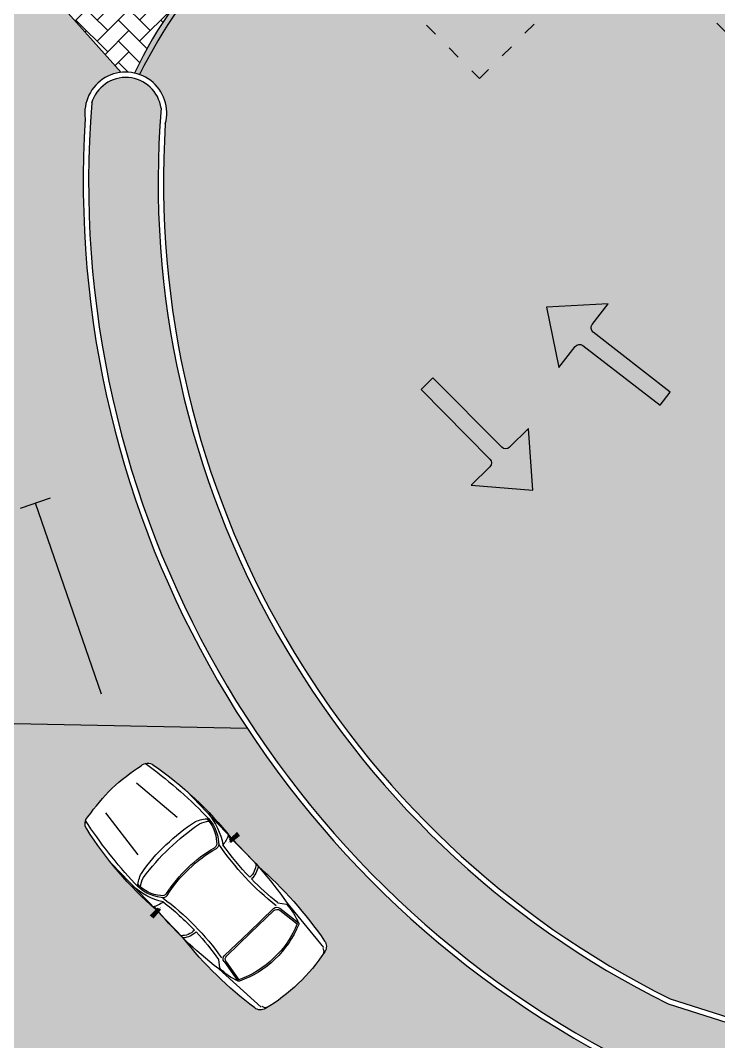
# Model space of a CAD drawing. Header units: inches. Extents: x -162 to 906, y 35 to 488.
# Drawn here: x 434.94 to 447.98, y 74.38 to 93.44 of the extents above; entities that cross this region are included whole.
import ezdxf

# ---------------------------------------------------------------- set-up
doc = ezdxf.new("R2010")
doc.units = ezdxf.units.IN
doc.header["$LTSCALE"] = 0.02
doc.header["$MEASUREMENT"] = 0
doc.set_wipeout_variables(frame=1)
doc.linetypes.add('ACAD_ISO03W100', pattern=[30, 12, -18])
for name, color, linetype, true_color in [('balcony', 7, 'Continuous', 0x9875ff), ('cars', 7, 'Continuous', 0xf7f7f7), ('green bed', 7, 'Continuous', 0x145200), ('jogging track', 7, 'Continuous', 0x5e5e5e), ('main rooad', 250, 'Continuous', 0x333333), ('pavements', 7, 'Continuous', 0x8a8a8a), ('ROADS', 7, 'Continuous', 0x595959), ('walking pavers', 7, 'Continuous', 0xf7f7f7)]:
    doc.layers.add(name, color=color, linetype=linetype, true_color=true_color)
doc.layers.add('Directions', color=7, linetype='Continuous')
pattern_1 = [(90, (0, 0), (-1.414213562, 1.414213562), [0.375, -2.453427126]), (45, (0, 0), (-1.414213562373095, 1.414213562373095), [0.375, -1.625]), (135, (0, 0), (-1.414213562373095, -1.414213562373095), [0.375, -1.625])]

# ---------------------------------------------------------------- blocks, each defined once
blk = doc.blocks.new('CAR34')
blk.add_wipeout([(33.927219945061495, 117.46526946658308), (33.98462368670587, 127.78612432489997), (32.741181076292584, 148.3729225483237), (29.426464967384856, 170.10453850784285), (29.134901998054804, 170.63419105253365), (26.67237229145159, 174.1651749828465), (25.13437325300852, 174.8719526196695), (0.30411337912696723, 177.75101098796085), (-0.31556963997029897, 177.74968263925302), (-26.27140623761069, 174.74011411512026), (-27.36684823547364, 173.84603299752808), (-28.961789183423022, 171.72088001235966), (-29.82631659040301, 168.09930095522253), (-30.718212151977482, 163.154965128992), (-31.43157935410929, 158.68135229022835), (-32.11740204941255, 153.73824532569108), (-33.19817442925108, 143.51856051653846), (-33.81280107510169, 133.70590836995086), (-33.99702135041612, 126.93718854447543), (-33.95844547550544, 118.72108046946867), (-33.728825815973494, 112.31534416365123), (-33.098868760144754, 103.19243404199192), (-38.34546966265674, 102.7273697802466), (-37.86196344400422, 99.55962219267757), (-33.05416985084295, 100.29345531417168), (-33.03946661253754, 95.88006075690852), (-33.02329542719802, 91.0260401745473), (-33.17973379820975, 87.31777859795515), (-33.17973379820975, 83.84067736094862), (-33.17973379820975, 80.363576123942), (-33.015207114516755, 77.40218146282517), (-33.46250412011642, 71.76152841892643), (-33.72032301440292, 67.41652416396447), (-34.02324298137313, 57.836249965381185), (-33.9432986101767, 47.5699568368218), (-33.732254418372236, 42.15064014712519), (-33.36776953622369, 36.22778147109656), (-32.42457839321918, 26.150377873561624), (-31.36143631138131, 18.000641980206197), (-30.024631302947682, 12.020403576236617), (-27.53868053043388, 9.666347340450088), (-23.22587061666657, 8.53343449247346), (-17.904744222982856, 7.580536929346579), (-11.353601821560005, 6.752423969184804), (-3.8649936221923937, 6.262833417732466), (3.45418457941841, 6.249944299820655), (13.170817221110717, 6.944439351029118), (19.860582659312335, 7.901245021623552), (22.661425257466938, 8.420251150723303), (24.282123377090354, 8.753035693524538), (26.173327927764685, 9.171792330952542), (27.156258647883764, 9.489244641244895), (29.232161590306383, 10.944612270777867), (30.761723952713027, 14.132055273206447), (31.32268107848193, 17.738096435128526), (32.01035962968202, 22.722644157996427), (32.60771659073358, 27.807010693281), (33.08701571950549, 32.73425317949429), (33.411169506580514, 36.82917913612211), (33.70051395324384, 41.52787521807774), (33.97874294281514, 48.96561848411163), (33.94841865071028, 54.17868537462975), (34.023242981373386, 57.8362499653896), (33.95575584934659, 61.30256162563667), (33.88676609159865, 63.54226916090586), (33.68257689139941, 68.14079149986311), (33.51236734701054, 71.01183601047835), (32.97921925152522, 77.7959238029617), (33.16642493887628, 88.73525495091478), (33.05416985084307, 100.29345531417168), (38.0440215037087, 99.78264910818662), (38.34546966265685, 102.7273697802466), (33.07607006959953, 102.93681944096845), (33.071124136772205, 105.38253512689904)])
for p, q in [((-17.13575991959101, 135.7581155141763), (-13.53474318344706, 169.3036767938643)), ((17.13575991959101, 135.7581155141763), (13.53474318344706, 169.3036767938643)), ((-32.97921925152332, 77.79592380241593), (-33.19817442925114, 143.5185605165384)), ((32.97921925152332, 77.79592380241593), (33.19817442925114, 143.5185605165384)), ((-26.06156035747199, 52.34078051119445), (-29.40171897743744, 47.95754449277251)), ((26.06156035747199, 52.34078051119445), (29.40171897743744, 47.95754449277251)), ((-30.16197818202568, 47.95754449277251), (-27.49299169705523, 11.71140066058956)), ((-24.55258090708639, 48.9030449318177), (-26.68356295080548, 34.21931643149901)), ((-23.68723049179744, 47.9030449318177), (-25.69393016589083, 34.07569557290822)), ((-21.58368255234291, 51.47218235604555), (0, 51.47218235604532)), ((-20.71833213705395, 50.47218235604578), (2.273736754432321e-13, 50.47218235604578)), ((21.58368255234291, 51.47218235604555), (0, 51.47218235604532)), ((20.71833213705395, 50.47218235604578), (-2.273736754432321e-13, 50.47218235604578)), ((23.68723049179744, 47.9030449318177), (25.69393016589083, 34.07569557290822)), ((24.55258090708639, 48.9030449318177), (26.68356295080548, 34.21931643149901)), ((30.16197818202568, 47.95754449277251), (27.49299169705523, 11.71140066058956)), ((-26.73273249246699, 11.71140066058956), (-26.00458838180248, 10.04418799644304)), ((-26.00458838180248, 10.04418799644304), (-24.25704251620823, 8.734235188899447)), ((26.00458838180248, 10.04418799644304), (24.25704251620823, 8.734235188899447)), ((26.73273249246699, 11.71140066058956), (26.00458838180248, 10.04418799644304))]:
    blk.add_line(p, q)
at = {"const_width": 0.25}
for points in [[(-32.08484418300327, 102.7273697802466), (-38.3454696626568, 102.7273697802466), (-37.89828212839598, 99.79756830469682), (-30.74328158022035, 100.5300186735842), (-31.63765664874222, 103.0935949646903), (-37.45109459413493, 100.1637934891405), (-37.00390705987388, 102.3611445958029), (-36.10953199135201, 102.7273697802466), (-36.10953199135201, 102.3611445958029), (-35.21515692283015, 101.9949194113592), (-35.21515692283015, 101.9949194113592), (-36.10953199135201, 101.9949194113592), (-34.32078185430805, 101.6286942269153), (-29.84890651169849, 101.6286942269153)], [(32.08484418300327, 102.7273697802466), (38.3454696626568, 102.7273697802466), (37.89828212839598, 99.79756830469682), (30.74328158022035, 100.5300186735842), (31.63765664874222, 103.0935949646903), (37.45109459413493, 100.1637934891405), (37.00390705987388, 102.3611445958029), (36.10953199135201, 102.7273697802466), (36.10953199135201, 102.3611445958029), (35.21515692283015, 101.9949194113592), (35.21515692283015, 101.9949194113592), (36.10953199135201, 101.9949194113592), (34.32078185430805, 101.6286942269153), (29.84890651169849, 101.6286942269153)], [(-33.17973379820978, 87.31777859795511), (-33.17973379820978, 80.36357612394204)], [(33.17973379820978, 87.31777859795511), (33.17973379820978, 80.36357612394204)], [(-34.02324298137319, 57.83624996538128), (-33.87359432004723, 50.52112078387836)], [(34.02324298137319, 57.83624996538128), (33.87359432004723, 50.52112078387836)]]:
    blk.add_lwpolyline(points, dxfattribs=at)
for centre, radius, start, end in [((-23.48460378483219, 169.2713004342559), 6, 90, 170.6377125549305), ((3.1968261253337, 37.02844619128996), 140.7941243493243, 91.30105135902136, 100.923997192489), ((-3.1968261253337, 37.02844619128996), 140.7941243493243, 79.076002807511, 88.69894864097863), ((23.48460378483219, 169.2713004342559), 6, 9.362287445069525, 90), ((200.8711657567565, 123.9317857470196), 234.8874150757865, 168.6277808360309, 185.1650915340536), ((260.026555164171, 121.4407091794876), 291.2170140450393, 169.4541105612045, 179.5082652334016), ((-260.026555164171, 121.4407091794876), 291.2170140450393, 0.4917347665984097, 10.54588943879547), ((-200.8711657567565, 123.9317857470196), 234.8874150757865, 354.8349084659464, 11.37221916396913), ((8.376331033583028, 126.0930801903021), 41.60636100444329, 182.8593592779067, 213.5108403874736), ((-5.993796740279322, 122.3539902637217), 25.23582583021884, 176.3966881472988, 220.3270021731335), ((-18.34895133223836, 108.5822369485461), 18.03003079482258, 107.749177614768, 134.8814584601642), ((0.813974461591215, -34.83841664725901), 159.8975891234223, 90.29167108125907, 99.18652766048191), ((-1.605883360984308, 20.10321289213857), 107.9661727306113, 89.1477540638219, 101.887232305524), ((1.605883360984308, 20.10321289213857), 107.9661727306113, 78.11276769447605, 90.85224593617808), ((-0.813974461591215, -34.83841664725901), 159.8975891234223, 80.81347233951809, 89.70832891874093), ((18.34895133223836, 108.5822369485461), 18.03003079482258, 45.11854153983579, 72.25082238523201), ((5.993796740279322, 122.3539902637217), 25.23582583021884, 319.6729978268665, 3.603311852701172), ((-8.376331033583028, 126.0930801903021), 41.60636100444329, 326.4891596125264, 357.1406407220933), ((-8.86359448781559, 121.6490853492123), 21.37127994432367, 178.6708459985047, 222.4001677048718), ((-20.25409792810046, 108.44381096814), 15.23190149740668, 107.0238075166709, 130.5529712667719), ((8.86359448781559, 121.6490853492123), 21.37127994432367, 317.5998322951282, 1.329154001495268), ((20.25409792810046, 108.44381096814), 15.23190149740668, 49.44702873322808, 72.97619248332909), ((212.6584625687581, 86.34776437966207), 245.8364810791288, 175.6499121088189, 188.9841718433862), ((-25.72918928748163, 116.1018420708112), 12.99259591802312, 235.591732249226, 267.4189562014643), ((-22.45752432289669, 107.1622002631018), 3, 202.3244509001902, 284.5329353446604), ((-192.2320601904448, 76.35402645350882), 170.0055163029223, 351.6343015241009, 9.752128644341537), ((-21.85734627935153, 108.3462060338002), 3, 201.6718768967891, 283.9476698827467), ((-1.137101252850698, 24.91730285366611), 81.96342501202705, 89.20509431183629, 104.5329353446604), ((-1.137101252850698, 24.91730285366611), 82.96342501202705, 89.2146763146841, 103.9476698827467), ((1.137101252850698, 24.91730285366611), 82.96342501202705, 76.05233011725326, 90.78532368531589), ((1.137101252850698, 24.91730285366611), 81.96342501202705, 75.46706465533957, 90.79490568816371), ((21.85734627935153, 108.3462060338002), 3, 256.0523301172532, 338.3281231032109), ((22.45752432289669, 107.1622002631018), 3, 255.4670646553396, 337.6755490998097), ((192.2320601904448, 76.35402645350882), 170.0055163029223, 170.2478713556584, 188.365698475899), ((25.72918928748163, 116.1018420708112), 12.99259591802312, 272.5810437985357, 304.408267750774), ((-212.6584625687581, 86.34776437966207), 245.8364810791288, 351.0158281566138, 4.350087891181092), ((-26.39121410247139, 103.0585453203405), 0.1, 8.448163418283592, 39.70352655797947), ((-205.0436425252763, 76.52397906437773), 180.7122182681933, 359.9659060384543, 8.448163418296478), ((205.0436425252763, 76.52397906437773), 180.7122182681933, 171.5518365817035, 180.0340939615457), ((26.39121410247139, 103.0585453203405), 0.1, 140.2964734420205, 171.5518365817164), ((-24.73499266329532, 87.89526443340219), 11.58277155668651, 224.5749507150043, 271.5147373016941), ((24.73499266329532, 87.89526443340219), 11.58277155668651, 268.4852626983059, 315.4250492849957), ((217.9265122516315, 54.66474320154794), 251.969715674571, 174.7327493826938, 189.2570106149152), ((593.3321177242578, 77.79592380241775), 626.3113369757828, 180, 180.3049592960855), ((-24.73499266329532, 87.89526443340219), 13.03702240575893, 230.7747790788437, 271.7520840582274), ((-188.9845759630546, 76.14757986081577), 164.6531891865143, 351.6866048007565, 359.5534545141202), ((-24.43145623327814, 76.41650542997763), 0.1, 271.5147373017332, 359.9659060384282), ((24.43145623327814, 76.41650542997763), 0.1, 180.0340939615718, 268.4852626982668), ((24.73499266329532, 87.89526443340219), 13.03702240575893, 268.2479159417726, 309.2252209211563), ((188.9845759630546, 76.14757986081577), 164.6531891865143, 180.4465454858797, 188.3133951992435), ((-217.9265122516315, 54.66474320154794), 251.969715674571, 350.7429893850847, 5.267250617306225), ((-593.3321177242576, 77.79592380241775), 626.3113369757828, 359.6950407039145, 0), ((7.90207822267962, 47.95754449277251), 37.30379720011695, 180, 202.3995802024332), ((-21.58368255234291, 48.47218235604555), 3, 90, 171.7425756836412), ((-20.71833213705395, 47.47218235604578), 3, 90, 171.7425756836412), ((20.71833213705395, 47.47218235604578), 3, 8.257424316358769, 90), ((21.58368255234291, 48.47218235604555), 3, 8.257424316358769, 90), ((-7.90207822267962, 47.95754449277251), 37.30379720011695, 337.6004197975668, 0), ((-25.69393016589106, 34.07569557290822), 1, 171.7425756836412, 246.1837292397729), ((-0.5615924261262535, 89.82288480292618), 62.15046836820589, 245.7401172766021, 270.5177324412136), ((-0.5795366460693003, 89.74219563458155), 61.0697925807609, 245.7034608568795, 270.5437303925597), ((0.5795366460693003, 89.74219563458155), 61.0697925807609, 269.4562696074403, 294.2965391431205), ((0.5615924261262535, 89.82288480292618), 62.15046836820589, 269.4822675587863, 294.2598827233978), ((25.69393016589106, 34.07569557290822), 1, 293.816270760227, 8.257424316358769), ((-24.82763258959994, 15.01893728014284), 6, 188.500246599424, 257.0393065063154), ((24.82763258959994, 15.01893728014284), 6, 282.9606934936847, 351.499753400576), ((1.591615728102624e-12, 122.8968219539288), 116.6980096555257, 257.0393065063154, 270), ((-1.591615728102624e-12, 122.8968219539288), 116.6980096555257, 270, 282.9606934936847)]:
    blk.add_arc(centre, radius, start, end)
for points in [[(-38.22360673906996, 102.6576415516729), (-37.7947248836017, 99.8126485024984), (-31.74749072149802, 103.0088752614474), (-30.84683882501463, 100.6204860349799)], [(38.22360673906996, 102.6576415516729), (37.7947248836017, 99.8126485024984), (31.74749072149802, 103.0088752614474), (30.84683882501463, 100.6204860349799)]]:
    blk.add_solid(points)

msp = doc.modelspace()

# ---------------------------------------------------------------- hatches: boundary and pattern name
at = {"layer": 'Directions'}
h = msp.add_hatch(color=256, dxfattribs=at)
h.dxf.hatch_style = 1
h.paths.add_polyline_path([(444.7650235917905, 88.09303102062694), (444.998460315812, 86.96159710160934), (445.3019612261307, 87.35634450326248, -0.4142135623730906), (445.4425644511392, 87.37471841227502), (446.8903117610172, 86.2616202015728), (447.078560898154, 86.50401510721615), (445.6356729239718, 87.62459317961346, -0.4142135623731029), (445.6179835545205, 87.76528416590489), (445.9187529048463, 88.15256327592635)])
h = msp.add_hatch(color=256, dxfattribs=at)
h.dxf.hatch_style = 1
h.paths.add_polyline_path([(444.5093903898276, 84.67353537068412), (444.4264867464831, 85.82582110050365), (444.0737967726633, 85.47432700945367, -0.4142135623731573), (443.9319982909157, 85.47456781916465), (442.6428837264512, 86.7680683176619), (442.4244463144549, 86.55248045864626), (443.7077617716332, 85.25220265765738, -0.4142135623730768), (443.70683082547, 85.1104070274198), (443.3578290744275, 84.76595806324113)])
h = msp.add_hatch(color=256, dxfattribs=at)
h.dxf.hatch_style = 1
h.paths.add_polyline_path([(434.9365696796283, 84.33632518976782), (435.1190337679629, 84.7128029012647), (435.4951549298744, 84.52960496910403)])
at = {"layer": 'green bed'}
h = msp.add_hatch(dxfattribs=at)
h.set_pattern_fill('GRASS', color=98, scale=2)
h.set_pattern_definition(pattern_1)
edge = h.paths.add_edge_path()
edge.add_arc((544.3615439885334, -96.65123406315908), 162.9942546159928, 95.58947193296545, 114.2394413352657)
edge.add_line((477.4441186161647, 51.97307491540785), (477.4441186161647, 51.14071426372944))
edge.add_line((477.4441186161647, 51.14071426372944), (468.4907479969479, 51.1407142637293))
edge.add_line((468.4907479969479, 51.1407142637293), (468.490747996948, 46.64071426373069))
edge.add_line((468.490747996948, 46.64071426373069), (568.0726504680192, 46.6407142637307))
edge.add_line((568.0726504680192, 46.6407142637307), (568.0726504680192, 246.4207142637306))
edge.add_line((568.0726504680192, 246.4207142637306), (368.2926504680192, 246.4207142637307))
edge.add_line((368.2926504680192, 246.4207142637307), (368.2926504680192, 230.2207142637308))
edge.add_line((368.2926504680192, 230.2207142637308), (372.7926504680192, 230.2207142637308))
edge.add_line((372.7926504680192, 230.2207142637308), (372.7926504680191, 237.8129027323037))
edge.add_line((372.7926504680191, 237.8129027323037), (559.7317900497445, 237.8129027323037))
edge.add_line((559.7317900497445, 237.8129027323037), (559.7317900497445, 81.85082150486963))
edge.add_line((559.7317900497445, 81.85082150486963), (551.5326316118169, 81.85082150486956))
edge.add_arc((525.6078797879225, 94.09321532003378), 28.67000110666355, 275.7613038748607, 334.7220068828067, ccw=False)
h = msp.add_hatch(dxfattribs=at)
h.set_pattern_fill('GRASS', color=98, scale=2)
h.set_pattern_definition(pattern_1)
h.paths.add_polyline_path([(378.5479397443222, 81.85082150486902), (372.7926504680192, 81.85082150486902), (372.7926504680192, 90.91324072219896), (368.2926504680192, 92.34339067146136), (368.2926504680192, 46.64071426373069), (461.5907479969478, 46.64071426373069), (461.5907479969479, 51.1407142637293), (452.6364527399738, 51.14071426372944), (452.6364527399738, 53.28474962331163, 0.0811521740539182), (403.2589384308404, 68.6309801356803, -0.175345666436048)])
at = {"layer": 'jogging track'}
h = msp.add_hatch(dxfattribs=at)
h.set_pattern_fill('ZIGZAG', color=250, scale=2)
h.set_pattern_definition([(0, (0, 0), (0.25, 0.25), [0.25, -0.25]), (90, (0.25, 0), (-0.25, 0.25), [0.25, -0.25])])
edge = h.paths.add_edge_path()
edge.add_line((417.7156975321639, 69.46594615606915), (417.969065127129, 65.86176399326696))
edge.add_arc((380.9829488055409, -90.15432219984123), 160.3402380925307, 69.77933316560461, 76.66332011708232, ccw=False)
edge.add_line((436.402418775813, 60.30389226445288), (437.4616694342531, 63.17964987860019))
edge.add_arc((382.2974324710599, -75.94217493688836), 149.6595308683106, 68.37080805539117, 76.31056853970608)
edge = h.paths.add_edge_path()
edge.add_line((437.4616694342531, 63.1796498786002), (436.4024187758129, 60.30389226445291))
edge.add_arc((380.9829488055412, -90.1543221998398), 160.3402380925292, 63.79716670516382, 69.77933316560461, ccw=False)
edge.add_line((451.7812165257991, 53.70879760290757), (451.881215098161, 53.65954287675747))
edge.add_line((451.881215098161, 53.65954287675747), (452.2817163203074, 53.46140710041574))
edge.add_line((452.2817163203074, 53.46140710041574), (452.6364527399738, 53.28474962331164))
edge.add_line((452.6364527399738, 53.28474962331164), (452.6364527399738, 53.6977171454275))
edge.add_arc((475.6747685152205, 50.80725181142343), 23.21893157763854, 167.2122333842641, 172.8488429831983, ccw=False)
edge.add_arc((382.2974324710605, -75.94217493688834), 149.6595308683104, 61.79453233084762, 68.37080805539136)
edge = h.paths.add_edge_path()
edge.add_arc((382.2974324710605, -75.94217493688853), 149.6595308683106, 76.31056853970631, 81.66975100254557)
edge.add_arc((405.1544948622658, 92.82819231659045), 20.72314365547698, 254.5523837049943, 266.7507007607028, ccw=False)
edge.add_line((399.6347353503269, 72.85368511626392), (398.7696277253103, 69.53965426135107))
edge.add_arc((409.172186511896, 109.3894946648826), 41.18522804957269, 255.3697728163256, 261.7451197012458)
edge.add_arc((380.9829488055414, -90.1543221998391), 160.3402380925285, 76.66332011708232, 82.01409404322169, ccw=False)
edge.add_line((417.969065127129, 65.86176399326703), (417.7156975321639, 69.46594615606915))
edge = h.paths.add_edge_path()
edge.add_arc((396.0426106886642, 79.61259211433318), 5.675280743141334, 121.11974733059171, 195.4074210882895, ccw=False)
edge.add_arc((393.1745176058944, 85.22621649228243), 0.7578760471570949, 246.1564880926161, 265.07588315044165, ccw=False)
edge.add_line((392.8681537743101, 84.5330229366636), (386.328912872351, 86.61126627980838))
edge.add_arc((373.7724993707052, 98.7035719589557), 17.43236577926966, 286.0513729555705, 316.0786880034024, ccw=False)
edge.add_line((378.5925334873219, 81.950821504869), (372.8926504680193, 81.95082150486901))
edge.add_line((372.8926504680193, 81.95082150486901), (372.8926504680193, 90.88145961221534))
edge.add_line((372.8926504680193, 90.88145961221534), (372.7926504680192, 90.91324072219896))
edge.add_line((372.7926504680192, 90.91324072219896), (372.7926504680192, 81.85082150486902))
edge.add_line((372.7926504680192, 81.85082150486902), (378.5479397443222, 81.85082150486903))
edge.add_arc((409.1721865118956, 109.389494664882), 41.18522804957197, 221.9632753249831, 255.3697728163258)
edge.add_line((398.7696277253103, 69.53965426135107), (399.6347353503269, 72.85368511626392))
edge.add_arc((405.1544948622658, 92.82819231659037), 20.72314365547691, 225.2741215216946, 254.5523837049943, ccw=False)
at = {"layer": 'main rooad'}
h = msp.add_hatch(color=256, dxfattribs=at)
h.dxf.hatch_style = 1
h.paths.add_polyline_path([(436.1467153608246, 91.60988219396391, -0.4216673562131356), (436.8198410246108, 92.47470835239353), (432.5176543544343, 97.29569848269946, -0.1527065934652141), (432.517618840912, 96.83889964474619, 0.1754929633976312), (433.5473913454829, 81.18711142987337, -0.1057973424017649), (433.7292789491423, 80.33712920204296), (439.1746280502414, 80.22592779785363, -0.1631285903472003)])
h = msp.add_hatch(color=256, dxfattribs=at)
h.dxf.hatch_style = 1
h.paths.add_polyline_path([(395.8926504680207, 89.86714199069496, -0.1140394846333874), (392.7440073602075, 91.86603530734212), (391.0895324352045, 86.66086853182037), (393.5709374856635, 85.87214789868588, -0.756718041164951), (393.1745176058944, 84.46834044512534), (450.7673485144852, 66.13207270215841, -0.7980026966262647), (451.095115524038, 67.57240826181638), (452.0199442031517, 72.02958668487743), (446.5132231854533, 73.77965219080477, -0.1341304840861361), (439.1746280502414, 80.22592779785363), (433.7292789491423, 80.33712920204296, -0.3392716938092585), (432.1911764850006, 78.33127552966394)])
h.paths.add_polyline_path([(437.3065501844839, 79.57600026068273), (437.3835524282019, 79.56325304875546, 0.1121032960755212)], flags=16)
h.paths.add_polyline_path([(438.8173804492226, 78.23813811714373), (438.4566163973477, 78.6180256085997, -0.1296456302949423), (438.7197928019398, 78.05299575122963, 0.1397721478876772)], flags=16)
h.paths.add_polyline_path([(438.6906186713188, 78.39868940151356), (438.862425557394, 78.19219997874666, 0.009733919398760388)], flags=16)
h.paths.add_polyline_path([(438.9832641588122, 78.2888242390331), (438.9500498137061, 78.26226557740398), (438.9531969494772, 78.26007949383745)], flags=16)
h.paths.add_polyline_path([(437.0497281184357, 77.27301734243655), (437.4130153269516, 76.89554203010715, 0.1368855934342417), (437.5990842949952, 76.98188326528019, -0.4388742384426204), (437.6023571139583, 76.9847089087427, -0.1296456302910992)], flags=16)
h.paths.add_polyline_path([(436.1979158995647, 78.57404815965266, -0.04201271442392514), (436.6455022331074, 79.10415225421035), (437.2651426058677, 79.57274787952704, -0.04389769013188857), (438.4005303196149, 78.59376719266852, -0.1940647767495261), (438.6379570436632, 78.09261947788825, -0.3749218821811516), (438.5988658506569, 77.98354307866403, 0.0669802201131681), (438.0849467655466, 77.59848296445253, 0.0669802201133431), (437.6771752413209, 77.10239174135954, -0.3749218821817137), (437.5664519466105, 77.06824303352325, -0.1940647767494294), (437.0764830786803, 77.32795631732019, -0.04352411152540202), (436.1565151484804, 78.4955267552723), (436.152684428246, 78.48585506551915), (436.1720728586243, 78.36089751352984), (436.1766334621234, 78.34373334248843), (436.5473754840341, 77.81503271173615), (436.9388575999532, 77.3526834057233), (437.1495754924363, 77.13471109706357), (437.4130153269516, 76.89554203010718), (437.4667975003688, 76.83905724506582), (437.4672075972554, 76.83944930441456, -0.0723459588103785), (436.1741969269922, 78.34720798950596, -0.3671245988903732)], flags=16)
h.paths.add_polyline_path([(437.1953867386733, 77.51534906076567, -0.05564378228260249), (437.6549286637801, 78.04828497854614, -0.05564378228270593), (438.2079822769648, 78.48340700089904, -0.1027562883027362), (438.4167866279114, 78.53635450214745, -0.1931549083256905), (438.6008087572234, 78.10650855518703, -0.375256890794089), (438.5628725698762, 77.9969425637781, 0.06437351135523109), (438.0646462195835, 77.61971748091479, 0.06437351135525929), (437.6654071942799, 77.13895094719781, -0.3752568907953802), (437.5542467196348, 77.10597808471043, -0.1931549083254661), (437.1331070194212, 77.3091357454037, -0.1027562883027423)], flags=0)
h.paths.add_polyline_path([(437.3549239799714, 76.73210432495499), (437.4719434391149, 76.85323098718538, 0.01447450789366249), (437.7489085976121, 76.54014422072869), (437.9749367221822, 76.31167491561179, 0.1807271955117979), (438.2179527801572, 76.42486753166085, -0.03433909502280612), (438.6385200717457, 75.91161754911153), (438.6565737861163, 75.75074990463406, 0.09585782196465821), (438.9961995203978, 75.50995101890867), (438.7403407479893, 75.86925603109692, -0.3726049754811198), (438.7512279413784, 75.98406976218433), (439.2095034275899, 76.42218864224975), (439.6677789138014, 76.86030752231518, -0.3726049754811248), (439.7829659743061, 76.86602284543842), (440.1304069894762, 76.59427195918504, 0.09585782196464772), (439.9051176365147, 76.94437830045156), (439.745224102931, 76.9696447517339, -0.03433909502281076), (439.2513973502402, 77.41285748808949, 0.1820461089192522), (439.3756346518054, 77.65248166112173, 0.009739202274557981), (439.1843544659321, 77.85872639530525), (439.1077819017947, 77.93234301710696), (439.0331624141081, 78.01091794674217, 0.005721648168210757), (438.9136452472637, 78.12505933472818), (438.9203217433739, 78.12974009411698), (439.0095953574738, 78.03573424975042), (439.0331624141081, 78.01091794674225, -0.007427262166449066), (439.1843544659321, 77.85872639530524), (439.1863760562143, 77.85678284478001), (439.2569563983843, 77.78295530139707), (439.3275367405543, 77.70912775801416), (439.3841556406627, 77.64291028927917, -0.0630651611462119), (440.6206045492954, 76.25378490307321, -0.3083044826372625), (440.6238679139079, 76.05532804433338, -0.05661205680000473), (440.1284901731731, 75.46092192489274, -0.05836784090310992), (439.491753261823, 74.9805665162291), (439.4851037568429, 74.9795515600973, -0.2585220652534806), (439.3159777403753, 75.00366540091812), (439.314308094377, 75.00494407024594, -0.06306516114635878), (437.9821650344637, 76.30258427854778, -0.009099346397675597), (437.7971251910095, 76.48921649964701), (437.7773988252106, 76.50977750615961), (437.7971251909981, 76.48921649965888, -0.002427968362890716), (437.7489085976126, 76.54014422072805), (437.5166765847706, 76.78783230415351), (437.4210982308711, 76.6756995309632)], flags=16)
h.paths.add_polyline_path([(438.7899001077407, 75.98040268029462), (439.2298020434077, 76.40095614473223), (439.6697039790749, 76.82150960916987, -0.3726049754810938), (439.7848910395796, 76.8272249322931), (440.108179772725, 76.57436474621234, -0.1087520770148792), (439.6722515694404, 75.93815077182359, -0.1087520770147478), (439.0170857232155, 75.5312609420597), (438.7790129143516, 75.86558894920722, -0.3726049754810659)], flags=0)
at = {"layer": 'pavements', "true_color": 0x000000}
h = msp.add_hatch(dxfattribs=at)
h.set_pattern_fill('AR-HBONE', color=18, scale=0.07)
h.set_pattern_definition([(45, (0, 0), (3.108624468950439e-17, 0.3959797974644666), [0.8400000000000001, -0.28]), (135, (0.19798989875, 0.19798989875), (3.108624468950439e-17, 0.3959797974644666), [0.8400000000000001, -0.28])])
h.paths.add_polyline_path([(435.7066943161885, 101.8374613669362), (434.154029374104, 103.3961880221156), (434.2231971906257, 103.4648775943226), (434.1644705383886, 103.524013125035), (433.5302859881693, 104.1626131221092), (433.0174614893245, 104.6790081105214, -0.05490804662318579), (432.0206481485448, 97.79616852446195, -0.2441505164578026), (432.5176543544343, 97.29569848269946), (436.8198410246108, 92.47470835239353, -0.08098734030505345), (437.065824839501, 92.46232351242459, -0.1594965399815732), (440.9951458139205, 96.52836338274949), (439.9410613183911, 97.58656309825733)])
h = msp.add_hatch(dxfattribs=at)
h.set_pattern_fill('AR-HBONE', color=18, scale=0.05)
h.set_pattern_definition([(45, (0, 0), (2.220446049250313e-17, 0.282842712474619), [0.6000000000000001, -0.2]), (135, (0.14142135625, 0.14142135625), (2.220446049250313e-17, 0.282842712474619), [0.6000000000000001, -0.2])])
h.paths.add_polyline_path([(489.8079896058352, 73.8835490590865, 0.3084370997483917), (500.0969294617221, 91.92191675627897, 0.8054273823174957), (498.8011473834944, 91.81727724104232, -0.3068159939980479), (489.3281664746917, 75.09626790267109, -0.01133529627962229), (488.5922277544926, 74.86238360888551), (472.6777263384245, 69.8046908656096), (463.6430818143319, 69.8046908656096), (447.0371344613482, 75.08212791667582, -0.3068159939980564), (437.5641535525455, 91.80313725504746, 0.8054273823174625), (436.2683714743177, 91.90777677028439, 0.3083248053809938), (446.5505173733048, 73.87272685577472), (463.4414768177693, 68.5046908656096), (472.9863464955206, 68.5046908656096)])
at = {"layer": 'walking pavers'}
h = msp.add_hatch(dxfattribs=at)
h.set_pattern_fill('ANSI37', color=35, scale=4)
h.set_pattern_definition([(45, (0, 0), (-0.3535533905932737, 0.3535533905932738), []), (135, (0, 0), (-0.3535533905932738, -0.3535533905932737), [])])
edge = h.paths.add_edge_path(flags=16)
edge.add_line((424.590668636886, 121.0507480616351), (437.6586864869551, 134.5625827571539))
edge.add_arc((439.4703799323877, 131.9766756239897), 3.15739589560338, -32.923926133303326, 125.0151884875238, ccw=False)
edge.add_line((442.1206758418937, 130.2605519589733), (429.0392677582911, 116.7348722699663))
edge.add_arc((427.235618844146, 119.3263968089349), 3.157395895603418, 146.8980252320907, 304.83713985290734, ccw=False)
edge = h.paths.add_edge_path(flags=16)
edge.add_arc((454.168664510759, 90.4088536160889), 27.96133647018193, 164.176562930402, 189.1820001312262)
edge.add_arc((426.4414230689165, 85.86822033051168), 0.147086496480531, -84.72108957821018, 32.400085987068906, ccw=False)
edge.add_line((426.4549556255707, 85.72175768217662), (397.2081870322778, 95.13440277054991))
edge.add_arc((398.8300512566793, 97.7441382029679), 3.072647488666975, 188.6867339708613, 238.14041631082182, ccw=False)
edge.add_line((395.7926504680205, 97.28007027834241), (395.7926504680203, 107.8641033547662))
edge.add_line((395.7926504680203, 107.8641033547662), (405.5074358445255, 117.6362086430838))
edge.add_line((405.5074358445255, 117.6362086430838), (427.2668799459466, 98.0331781387695))
edge = h.paths.add_edge_path()
edge.add_arc((401.2755077472052, 105.7624627018168), 31.66043924787951, 351.8437918328364, 358.2155116430873)
edge.add_line((432.9205925542191, 104.7765514859529), (432.7325222824375, 104.9659311782963))
edge.add_line((432.7325222824375, 104.9659311782963), (432.3179942617395, 105.3833453091094))
edge.add_line((432.3179942617395, 105.3833453091094), (431.5807615647117, 106.1257109154648))
edge.add_line((431.5807615647117, 106.1257109154648), (454.9258177686179, 129.4202397474543))
edge.add_line((454.9258177686179, 129.4202397474543), (459.3004433456495, 125.0285219228618))
edge.add_line((459.3004433456495, 125.0285219228618), (462.776057950635, 128.4906096876386))
edge.add_arc((463.8346480796914, 127.4278835052827), 1.500000000000121, 90.00000000000432, 134.8882872411175, ccw=False)
edge.add_line((463.8346480796912, 128.9278835052828), (466.1889728309739, 128.9278835052828))
edge.add_arc((457.5059717184571, 128.6026777142748), 8.689088969878918, 2.144905201403389, 35.89907397739003)
edge.add_arc((468.3555231368973, 163.0005650184949), 29.54973329554215, 232.45266013544432, 262.59008745488495, ccw=False)
edge.add_arc((450.744838402819, 140.3574198635851), 0.880190846413414, 72.02283967170388, 243.1592634760313, ccw=False)
edge.add_arc((468.3947276281336, 157.9416924177106), 24.13434536789482, 213.3377767528919, 223.94038674295, ccw=False)
edge.add_arc((447.625479439922, 145.4255194251481), 0.9624356222794656, 208.5398641696657, 309.0494262711102, ccw=False)
edge.add_arc((447.3724836147912, 145.2442903716787), 0.6547199315856143, 205.1833381197291, 207.5640977772429)
edge.add_arc((473.3947276281333, 158.1469698583098), 29.69999999999984, 190.6521146055666, 206.3999573209526, ccw=False)
edge.add_arc((435.2651810385944, 142.8931612811022), 13.23939186358274, 47.51793197868771, 93.56092514204747)
edge.add_line((434.4428841867336, 156.1069920960067), (434.4428841867335, 152.931617965822))
edge.add_arc((432.9428841867335, 152.931617965822), 1.5, -44.888287241120224, 1.0800249583553523e-12, ccw=False)
edge.add_line((434.0056103690893, 151.8730278367657), (430.5435226043124, 148.3974132317801))
edge.add_line((430.5435226043124, 148.3974132317801), (434.935240428905, 144.0227876547485))
edge.add_line((434.935240428905, 144.0227876547485), (414.3074641925464, 123.3144159361355))
edge.add_line((414.3074641925464, 123.3144159361355), (414.2831472228295, 123.3385647719844))
edge.add_line((414.2831472228295, 123.3385647719844), (411.6407115969156, 120.6777314508423))
edge.add_line((411.6407115969156, 120.6777314508423), (410.3451320150367, 121.9643530577505))
edge.add_arc((407.9034216175823, 104.1128422555924), 18.01772426208713, 82.21147556189352, 103.5356946796035)
edge.add_arc((402.9210770244889, 121.6301115716824), 0.765276501140022, -56.29888144089949, 7.389644451905042e-12, ccw=False)
edge.add_line((403.3456988560338, 120.9934449215644), (391.8926504680203, 109.4728203907809))
edge.add_line((391.8926504680203, 109.4728203907809), (391.8926504680205, 97.03000837230654))
edge.add_arc((398.8347233309274, 97.74895085830266), 6.979201525395212, 185.9126494988827, 243.8567980281846)
edge.add_line((395.7595742678715, 91.48375236407561), (432.0734875609687, 79.94278764104396))
edge.add_arc((431.6523015389408, 80.33712920204316), 0.5769774102016068, 316.8853061599575, 382.8394839571727)
edge.add_arc((454.6426990120415, 90.43479729749508), 24.53327374588713, 163.3112483595913, 203.7321892788834, ccw=False)
edge.add_arc((431.811209037329, 97.04167042360118), 0.799362311188376, 81.68625939700428, 146.7394708425265, ccw=False)
edge.add_arc((401.2755077472175, 105.7624627018151), 31.660439247867, 345.494972735218, 351.8437918328361)
h = msp.add_hatch(dxfattribs=at)
h.set_pattern_fill('HONEY', color=39, scale=3)
h.set_pattern_definition([(0, (0, 0), (0.5625, 0.3247595264191645), [0.375, -0.75]), (120, (0, 0), (-0.5624999999999998, 0.3247595264191646), [0.3749999999999999, -0.7499999999999999]), (59.99999999999999, (0, 0), (1.249000902703301e-16, 0.649519052838329), [-0.75, 0.375])])
edge = h.paths.add_edge_path(flags=16)
edge.add_line((485.451920146417, 84.25230453613128), (471.4570528557372, 79.8046792610023))
edge.add_line((471.4570528557372, 79.8046792610023), (465.1791408925811, 79.80938808495013))
edge.add_line((465.1791408925811, 79.80938808495013), (450.957288271222, 84.3292507082511))
edge.add_arc((452.6586049146238, 88.31430917741308), 4.33303234741626, 115.5983857945482, 246.8812064754957, ccw=False)
edge.add_line((450.7864734805046, 92.22203143176259), (463.3192015576235, 104.7547494032513))
edge.add_arc((469.2800115362013, 99.91386231021266), 7.678895978476396, 39.081672569181876, 140.919292432012, ccw=False)
edge.add_line((475.2407399815439, 104.7548497971975), (487.6868331525621, 92.37260321120256))
edge.add_arc((482.9545889400265, 89.30733551405949), 5.638262262632466, -63.70929876337402, 32.93277740941869, ccw=False)
edge = h.paths.add_edge_path()
edge.add_arc((445.099004486189, 88.63861804565644), 8.893241112560402, 117.4812399382406, 154.5407260858195)
edge.add_arc((436.9048528959619, 91.71416834363224), 0.7652765011401724, -15.102619000699804, 77.58530071489798, ccw=False)
edge.add_arc((454.6426990120415, 90.43479729749505), 17.03327374588716, 176.3647745654718, 243.6185264478806)
edge.add_line((447.0740399656271, 75.17544558317054), (463.6585919849848, 69.9046908656096))
edge.add_line((463.6585919849848, 69.9046908656096), (472.662217157023, 69.9046908656096))
edge.add_line((472.662217157023, 69.9046908656096), (489.2912609704129, 75.18958556916583))
edge.add_arc((481.7226019239981, 90.44893728349035), 17.03327374588734, 296.3814735521205, 363.6352254345207)
edge.add_arc((499.4604480400816, 91.72830832962691), 0.7652765011440396, 102.97155823198563, 195.1026190007429, ccw=False)
edge.add_arc((490.2267755020129, 90.69764450140471), 9.234367462151972, 11.09110457696695, 38.58031161650039)
edge.add_line((497.4456019790771, 96.45629770507033), (494.994750856143, 93.99587828830715))
edge.add_line((494.994750856143, 93.99587828830715), (492.2623748980442, 96.72907843764568))
edge.add_line((492.2623748980442, 96.72907843764568), (491.666951595569, 96.13365465505714))
edge.add_line((491.666951595569, 96.13365465505714), (470.717411842388, 116.9757264218841))
edge.add_line((470.717411842388, 116.9757264218841), (471.3207499479282, 117.5807043088571))
edge.add_line((471.3207499479282, 117.5807043088571), (467.1947070097607, 117.5806784710936))
edge.add_line((467.1947070097607, 117.5806784710936), (467.79697169604, 116.9769505625137))
edge.add_line((467.79697169604, 116.9769505625137), (446.9001048413289, 96.08010055776566))
edge.add_line((446.9001048413289, 96.08010055776566), (446.2515228542502, 96.72868306782186))
edge.add_line((446.2515228542502, 96.72868306782186), (443.5183213028594, 93.99650909164617))
edge.add_line((443.5183213028594, 93.99650909164617), (441.3448634924537, 96.1772803818125))
edge.add_arc((450.2081439649409, 105.3558128842034), 12.7594357097569, 223.7756984400384, 226.0010508847085, ccw=False)

# ---------------------------------------------------------------- linework, layer by layer
at = {"layer": 'balcony', "linetype": 'ACAD_ISO03W100'}
msp.add_lwpolyline([(460.3618045817486, 125.9211064494669), (454.9277085859264, 131.3764341855592), (440.5932181514257, 117.0977325491893), (439.1817646460165, 118.514700792331), (431.0118526105664, 110.3765854625518), (435.0863790538797, 106.2736905341305), (432.359138033023, 103.5570554476461), (443.5148855351766, 92.3577551229331), (446.2499110889857, 95.09277847138372), (448.312706068268, 93.02998182878767), (456.4727216130306, 101.1899907938096), (455.0585086208259, 102.6042049263505), (467.8452383613266, 115.3909243564096), (470.6681730928538, 115.391806023955)], dxfattribs=at)
at = {"layer": 'Directions'}
for p, q in [((434.9365696796283, 84.33632518976782), (435.4951549298744, 84.52960496910403)), ((436.4507496182403, 80.86368428147061), (435.2157344539366, 84.43292084092951))]:
    msp.add_line(p, q, dxfattribs=at)
for points in [[(444.998460315812, 86.96159710160934), (445.3019612261307, 87.35634450326243, -0.414213562373091), (445.4425644511392, 87.37471841227504), (446.8903117610172, 86.2616202015728), (447.078560898154, 86.50401510721615), (445.6356729239719, 87.62459317961338, -0.4142135623730951), (445.6179835545205, 87.7652841659048), (445.9187529048463, 88.15256327592635), (444.7650235917905, 88.09303102062694)], [(444.4264867464831, 85.82582110050365), (444.0737967726633, 85.47432700945369, -0.414213562373091), (443.9319982909157, 85.47456781916462), (442.6428837264512, 86.7680683176619), (442.4244463144549, 86.55248045864626), (443.7077617716332, 85.25220265765738, -0.4142135623730951), (443.70683082547, 85.1104070274198), (443.3578290744275, 84.76595806324113), (444.5093903898276, 84.67353537068412)]]:
    msp.add_lwpolyline(points, format="xyb", close=True, dxfattribs=at)
at = {"layer": 'main rooad'}
msp.add_line((433.7292789491423, 80.33712920204296), (439.1746280502414, 80.22592779785363), dxfattribs=at)
at = {"layer": 'ROADS'}
msp.add_line((432.5176543544344, 97.29569848269938), (436.8198410246108, 92.47470835239355), dxfattribs=at)
for points in [[(447.0740399656271, 75.17544558317053), (463.6585919849848, 69.9046908656096)], [(447.0371344613482, 75.08212791667582), (463.6430818143319, 69.8046908656096)]]:
    msp.add_lwpolyline(points, dxfattribs=at)
for centre, radius, start, end in [((445.2415970031737, 88.4930778124404), 9.088353090583979, 117.8553524207598, 154.1039468523762), ((445.2415970031737, 88.4930778124404), 8.98835309058398, 117.6599617744843, 153.992109069795), ((436.9048528959623, 91.71416834363222), 0.7652765011401915, 344.8973809991233, 187.8322093992056), ((436.9048528959623, 91.71416834363222), 0.6652765011401915, 7.685317404606215, 164.062587551426), ((454.6426990120415, 90.43479729749507), 18.43327374588718, 175.4166805140935, 243.9599937398496), ((454.6426990120415, 90.43479729749507), 17.13327374588718, 175.4192240498826, 243.6466280850696), ((454.6426990120415, 90.43479729749507), 18.53327374588718, 176.3647762359132, 243.9827202828161), ((454.6426990120415, 90.43479729749507), 17.03327374588718, 176.3647745654799, 243.6185264478807)]:
    msp.add_arc(centre, radius, start, end, dxfattribs=at)

# ---------------------------------------------------------------- next in the draw order: block references
at = {"layer": 'cars', "xscale": -0.02937435539639896, "yscale": 0.02937435539639897, "zscale": 0.02937435539639897, "rotation": 43.71184613210465}
msp.add_blockref('CAR34', (440.2543174825439, 75.32930565815376), dxfattribs=at)

doc.saveas('drawing.dxf')
